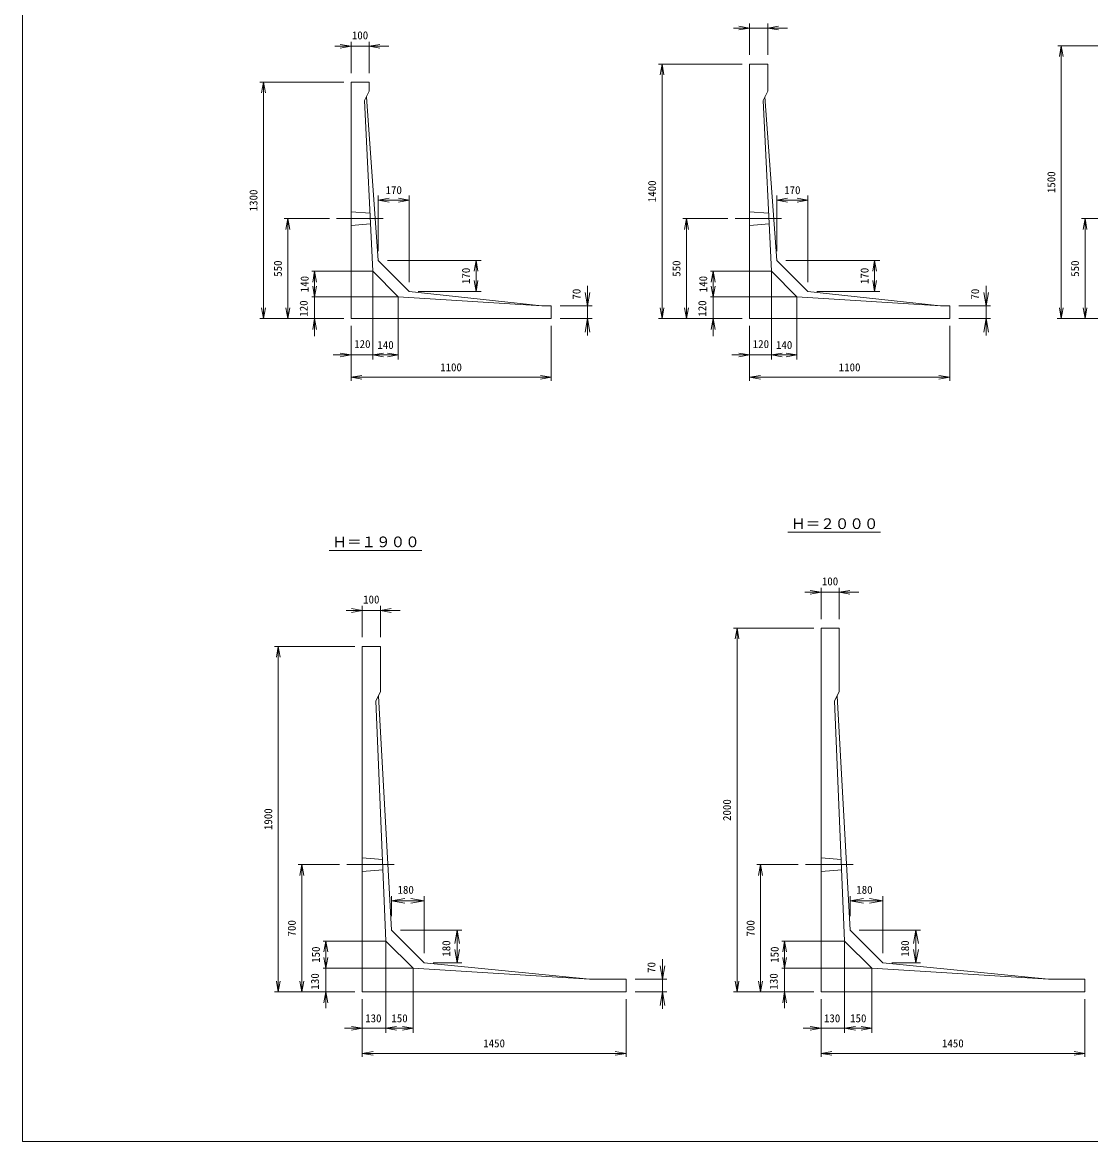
# Model space of a CAD drawing. Units: millimetres, scale not verified. Extents: x 7608 to 29127, y 3804 to 14804.
# Drawn here: x 7608 to 13481, y 3804 to 9958 of the extents above; entities that cross this region are included whole.
import ezdxf
from ezdxf.enums import TextEntityAlignment as Align

# ---------------------------------------------------------------- set-up
doc = ezdxf.new("R2010")
doc.units = ezdxf.units.MM
doc.layers.add('1', color=4, linetype='Continuous', lineweight=18)
doc.styles.add('ＭＳ ゴシック-5.0-0.0', font='')
doc.styles.get('ＭＳ ゴシック-5.0-0.0').set_extended_font_data('ＭＳ ゴシック-5.0-0.0')

msp = doc.modelspace()

# ---------------------------------------------------------------- linework, layer by layer
at = {"layer": '1'}
for p, q in [((7607.91, 3804.343), (7607.91, 14804.343)), ((11606.01, 9927.205), (11516.961, 9927.205)), ((11606.01, 9927.205), (11546.922, 9937.624)), ((11606.01, 9927.205), (11546.922, 9916.787)), ((11606.01, 9779.62), (11606.01, 9952.205)), ((11606.01, 9927.205), (11706.01, 9927.205)), ((11706.01, 9779.62), (11706.01, 9952.205)), ((11706.01, 9927.205), (11765.099, 9937.624)), ((11706.01, 9927.205), (11813.657, 9927.205)), ((11706.01, 9927.205), (11765.099, 9916.787)), ((9414.663, 9679.62), (9414.663, 9852.205)), ((9514.663, 9679.62), (9514.663, 9852.205)), ((9414.663, 9827.205), (9325.613, 9827.205)), ((9414.663, 9827.205), (9355.574, 9837.624)), ((9414.663, 9827.205), (9355.574, 9816.787)), ((9414.663, 9827.205), (9514.663, 9827.205)), ((9514.663, 9827.205), (9573.751, 9837.624)), ((9514.663, 9827.205), (9622.31, 9827.205)), ((9514.663, 9827.205), (9573.751, 9816.787)), ((13299.908, 9829.62), (13757.357, 9829.62)), ((13319.908, 9829.62), (13309.489, 9770.532)), ((13319.908, 9829.62), (13330.327, 9770.532)), ((13319.908, 8329.62), (13319.908, 9829.62)), ((11104.917, 9729.62), (11566.01, 9729.62)), ((11124.917, 9729.62), (11114.498, 9670.532)), ((11124.917, 9729.62), (11135.336, 9670.532)), ((11124.917, 9729.62), (11124.917, 8329.62)), ((8913.57, 9629.62), (9374.663, 9629.62)), ((8933.57, 9629.62), (8923.151, 9570.532)), ((8933.57, 9629.62), (8943.988, 9570.532)), ((8933.57, 8329.62), (8933.57, 9629.62)), ((9564.663, 8699.62), (9564.663, 9007.45)), ((9564.663, 8980.96), (9623.751, 8991.379)), ((9734.663, 8980.96), (9675.574, 8991.379)), ((9734.663, 8529.62), (9734.663, 9007.45)), ((11756.01, 8699.62), (11756.01, 9007.45)), ((11756.01, 8980.96), (11815.099, 8991.379)), ((11926.01, 8980.96), (11866.922, 8991.379)), ((11926.01, 8529.62), (11926.01, 9007.45)), ((9564.663, 8980.96), (9623.751, 8970.541)), ((9564.663, 8980.96), (9734.663, 8980.96)), ((9734.663, 8980.96), (9675.574, 8970.541)), ((11756.01, 8980.96), (11815.099, 8970.541)), ((11756.01, 8980.96), (11926.01, 8980.96)), ((11926.01, 8980.96), (11866.922, 8970.541)), ((9047.622, 8879.62), (9295.726, 8879.62)), ((9067.622, 8879.62), (9057.203, 8820.532)), ((9067.622, 8879.62), (9078.04, 8820.532)), ((9067.622, 8879.62), (9067.622, 8329.62)), ((9335.726, 8879.62), (9590.916, 8879.62)), ((11238.969, 8879.62), (11487.073, 8879.62)), ((11258.969, 8879.62), (11248.55, 8820.532)), ((11258.969, 8879.62), (11269.388, 8820.532)), ((11258.969, 8879.62), (11258.969, 8329.62)), ((11527.073, 8879.62), (11782.263, 8879.62)), ((13430.316, 8879.62), (13678.42, 8879.62)), ((13450.316, 8879.62), (13439.897, 8820.532)), ((13450.316, 8879.62), (13460.735, 8820.532)), ((13450.316, 8879.62), (13450.316, 8329.62)), ((9614.663, 8649.62), (10130.887, 8649.62)), ((10101.835, 8649.62), (10091.416, 8590.532)), ((10101.835, 8649.62), (10112.254, 8590.532)), ((10101.835, 8479.62), (10101.835, 8649.62)), ((11806.01, 8649.62), (12322.234, 8649.62)), ((12293.182, 8649.62), (12282.764, 8590.532)), ((12293.182, 8649.62), (12303.601, 8590.532)), ((12293.182, 8479.62), (12293.182, 8649.62)), ((9199.663, 8589.62), (9534.663, 8589.62)), ((9214.663, 8589.62), (9204.244, 8530.532)), ((9214.663, 8589.62), (9225.082, 8530.532)), ((9214.663, 8589.62), (9214.663, 8449.62)), ((9534.663, 8104.62), (9534.663, 8589.62)), ((11391.01, 8589.62), (11726.01, 8589.62)), ((11406.01, 8589.62), (11395.591, 8530.532)), ((11406.01, 8589.62), (11416.429, 8530.532)), ((11406.01, 8589.62), (11406.01, 8449.62)), ((11726.01, 8104.62), (11726.01, 8589.62)), ((9214.663, 8449.62), (9204.244, 8508.709)), ((9214.663, 8449.62), (9225.082, 8508.709)), ((10101.835, 8479.62), (10091.416, 8538.709)), ((10101.835, 8479.62), (10112.254, 8538.709)), ((10714.663, 8399.62), (10714.663, 8509.187)), ((11406.01, 8449.62), (11395.591, 8508.709)), ((11406.01, 8449.62), (11416.429, 8508.709)), ((12293.182, 8479.62), (12282.764, 8538.709)), ((12293.182, 8479.62), (12303.601, 8538.709)), ((12906.01, 8399.62), (12906.01, 8509.187)), ((9199.663, 8449.62), (9674.663, 8449.62)), ((9214.663, 8449.62), (9214.663, 8329.62)), ((9674.663, 8104.62), (9674.663, 8449.62)), ((9784.663, 8479.62), (10130.887, 8479.62)), ((10714.663, 8399.62), (10701.639, 8473.481)), ((10714.663, 8399.62), (10727.686, 8473.481)), ((11391.01, 8449.62), (11866.01, 8449.62)), ((11406.01, 8449.62), (11406.01, 8329.62)), ((11866.01, 8104.62), (11866.01, 8449.62)), ((11976.01, 8479.62), (12322.234, 8479.62)), ((12906.01, 8399.62), (12892.987, 8473.481)), ((12906.01, 8399.62), (12919.034, 8473.481)), ((8933.57, 8329.62), (8923.151, 8388.709)), ((8933.57, 8329.62), (8943.988, 8388.709)), ((9067.622, 8329.62), (9057.203, 8388.709)), ((9067.622, 8329.62), (9078.04, 8388.709)), ((10564.663, 8399.62), (10739.663, 8399.62)), ((10714.663, 8399.62), (10714.663, 8329.62)), ((11124.917, 8329.62), (11114.498, 8388.709)), ((11124.917, 8329.62), (11135.336, 8388.709)), ((11258.969, 8329.62), (11248.55, 8388.709)), ((11258.969, 8329.62), (11269.388, 8388.709)), ((12756.01, 8399.62), (12931.01, 8399.62)), ((12906.01, 8399.62), (12906.01, 8329.62)), ((13319.908, 8329.62), (13309.489, 8388.709)), ((13319.908, 8329.62), (13330.327, 8388.709)), ((13450.316, 8329.62), (13439.897, 8388.709)), ((13450.316, 8329.62), (13460.735, 8388.709)), ((8913.57, 8329.62), (9374.663, 8329.62)), ((9214.663, 8329.62), (9204.244, 8270.532)), ((9214.663, 8329.62), (9214.663, 8233.13)), ((9214.663, 8329.62), (9225.082, 8270.532)), ((10564.663, 8329.62), (10739.663, 8329.62)), ((10714.663, 8329.62), (10701.639, 8255.76)), ((10714.663, 8329.62), (10714.663, 8236.713)), ((10714.663, 8329.62), (10727.686, 8255.76)), ((11104.917, 8329.62), (11566.01, 8329.62)), ((11406.01, 8329.62), (11395.591, 8270.532)), ((11406.01, 8329.62), (11406.01, 8233.13)), ((11406.01, 8329.62), (11416.429, 8270.532)), ((12756.01, 8329.62), (12931.01, 8329.62)), ((12906.01, 8329.62), (12892.987, 8255.76)), ((12906.01, 8329.62), (12906.01, 8236.713)), ((12906.01, 8329.62), (12919.034, 8255.76)), ((13296.264, 8329.62), (13757.357, 8329.62)), ((9414.663, 7986.85), (9414.663, 8289.62)), ((10514.663, 7986.85), (10514.663, 8289.62)), ((11606.01, 7986.85), (11606.01, 8289.62)), ((12706.01, 7986.85), (12706.01, 8289.62)), ((9414.663, 8129.62), (9317.014, 8129.62)), ((9414.663, 8129.62), (9355.574, 8140.039)), ((9414.663, 8129.62), (9355.574, 8119.201)), ((9414.663, 8129.62), (9534.663, 8129.62)), ((9534.663, 8129.62), (9593.751, 8140.039)), ((9534.663, 8129.62), (9593.751, 8119.201)), ((9534.663, 8129.62), (9674.663, 8129.62)), ((9674.663, 8129.62), (9615.574, 8140.039)), ((9674.663, 8129.62), (9615.574, 8119.201)), ((11606.01, 8129.62), (11508.361, 8129.62)), ((11606.01, 8129.62), (11546.922, 8140.039)), ((11606.01, 8129.62), (11546.922, 8119.201)), ((11606.01, 8129.62), (11726.01, 8129.62)), ((11726.01, 8129.62), (11785.099, 8140.039)), ((11726.01, 8129.62), (11785.099, 8119.201)), ((11726.01, 8129.62), (11866.01, 8129.62)), ((11866.01, 8129.62), (11806.922, 8140.039)), ((11866.01, 8129.62), (11806.922, 8119.201)), ((9414.663, 8006.85), (9473.751, 8017.268)), ((9414.663, 8006.85), (9473.751, 7996.431)), ((9414.663, 8006.85), (10514.663, 8006.85)), ((10514.663, 8006.85), (10455.574, 8017.268)), ((10514.663, 8006.85), (10455.574, 7996.431)), ((11606.01, 8006.85), (11665.099, 8017.268)), ((11606.01, 8006.85), (11665.099, 7996.431)), ((11606.01, 8006.85), (12706.01, 8006.85)), ((12706.01, 8006.85), (12646.922, 8017.268)), ((12706.01, 8006.85), (12646.922, 7996.431)), ((11998.718, 6824.95), (11939.63, 6835.369)), ((11998.718, 6677.365), (11998.718, 6849.95)), ((12098.718, 6677.365), (12098.718, 6849.95)), ((12098.718, 6824.95), (12157.806, 6835.369)), ((11998.718, 6824.95), (11909.668, 6824.95)), ((11998.718, 6824.95), (11939.63, 6814.531)), ((11998.718, 6824.95), (12098.718, 6824.95)), ((12098.718, 6824.95), (12206.365, 6824.95)), ((12098.718, 6824.95), (12157.806, 6814.531)), ((9476.554, 6724.95), (9387.504, 6724.95)), ((9476.554, 6724.95), (9417.465, 6735.369)), ((9476.554, 6724.95), (9417.465, 6714.531)), ((9476.554, 6577.365), (9476.554, 6749.95)), ((9476.554, 6724.95), (9576.554, 6724.95)), ((9576.554, 6577.365), (9576.554, 6749.95)), ((9576.554, 6724.95), (9635.642, 6735.369)), ((9576.554, 6724.95), (9684.201, 6724.95)), ((9576.554, 6724.95), (9635.642, 6714.531)), ((11516.807, 6627.365), (11958.718, 6627.365)), ((11536.807, 6627.365), (11526.389, 6568.277)), ((11536.807, 6627.365), (11547.226, 6568.277)), ((11536.807, 4627.365), (11536.807, 6627.365)), ((8994.643, 6527.365), (9436.554, 6527.365)), ((9014.643, 6527.365), (9004.224, 6468.277)), ((9014.643, 6527.365), (9025.062, 6468.277)), ((9014.643, 4627.365), (9014.643, 6527.365)), ((9551.554, 6227.365), (9606.554, 4907.365)), ((12073.718, 6227.365), (12128.718, 4907.365)), ((9476.554, 5364.865), (9587.854, 5356.149)), ((11998.718, 5364.865), (12110.019, 5356.149)), ((9124.073, 5327.365), (9351.742, 5327.365)), ((9144.073, 5327.365), (9133.654, 5268.277)), ((9144.073, 5327.365), (9154.492, 5268.277)), ((9144.073, 4627.365), (9144.073, 5327.365)), ((9391.742, 5327.365), (9652.807, 5327.365)), ((9476.554, 5289.865), (9590.245, 5298.768)), ((11646.237, 5327.365), (11873.906, 5327.365)), ((11666.237, 5327.365), (11655.818, 5268.277)), ((11666.237, 5327.365), (11676.656, 5268.277)), ((11666.237, 4627.365), (11666.237, 5327.365)), ((11913.906, 5327.365), (12174.971, 5327.365)), ((11998.718, 5289.865), (12112.41, 5298.768)), ((9636.554, 5044.754), (9636.554, 5153.87)), ((9636.554, 5128.87), (9710.414, 5141.894)), ((9636.554, 5128.87), (9710.414, 5115.846)), ((9636.554, 5128.87), (9816.554, 5128.87)), ((9816.554, 5128.87), (9742.693, 5141.894)), ((9816.554, 5128.87), (9742.693, 5115.846)), ((9816.554, 5153.87), (9816.554, 4840.832)), ((12158.718, 5044.754), (12158.718, 5153.87)), ((12158.718, 5128.87), (12232.579, 5141.894)), ((12158.718, 5128.87), (12232.579, 5115.846)), ((12158.718, 5128.87), (12338.718, 5128.87)), ((12338.718, 5128.87), (12264.857, 5141.894)), ((12338.718, 5128.87), (12264.857, 5115.846)), ((12338.718, 5153.87), (12338.718, 4840.832)), ((9686.554, 4967.365), (10023.582, 4967.365)), ((9998.582, 4967.365), (9985.559, 4893.505)), ((9998.582, 4967.365), (10011.606, 4893.505)), ((9998.582, 4967.365), (9998.582, 4787.365)), ((12208.718, 4967.365), (12545.746, 4967.365)), ((12520.746, 4967.365), (12507.723, 4893.505)), ((12520.746, 4967.365), (12533.77, 4893.505)), ((12520.746, 4967.365), (12520.746, 4787.365)), ((9261.554, 4907.365), (9606.554, 4907.365)), ((9276.554, 4907.365), (9266.135, 4848.277)), ((9276.554, 4907.365), (9286.972, 4848.277)), ((9276.554, 4907.365), (9276.554, 4757.365)), ((9606.554, 4402.365), (9606.554, 4907.365)), ((9606.554, 4907.365), (9756.554, 4757.365)), ((11783.718, 4907.365), (12128.718, 4907.365)), ((11798.718, 4907.365), (11788.299, 4848.277)), ((11798.718, 4907.365), (11809.137, 4848.277)), ((11798.718, 4907.365), (11798.718, 4757.365)), ((12128.718, 4402.365), (12128.718, 4907.365)), ((12128.718, 4907.365), (12278.718, 4757.365)), ((9276.554, 4757.365), (9266.135, 4816.454)), ((9276.554, 4757.365), (9286.972, 4816.454)), ((9998.582, 4787.365), (9985.559, 4861.226)), ((9998.582, 4787.365), (10011.606, 4861.226)), ((11126.554, 4697.365), (11126.554, 4806.932)), ((11798.718, 4757.365), (11788.299, 4816.454)), ((11798.718, 4757.365), (11809.137, 4816.454)), ((12520.746, 4787.365), (12507.723, 4861.226)), ((12520.746, 4787.365), (12533.77, 4861.226)), ((9261.554, 4757.365), (9756.554, 4757.365)), ((9276.554, 4757.365), (9276.554, 4627.365)), ((9756.554, 4402.365), (9756.554, 4757.365)), ((9756.554, 4757.365), (10726.554, 4697.365)), ((9866.554, 4787.365), (10023.582, 4787.365)), ((11126.554, 4697.365), (11113.53, 4771.226)), ((11126.554, 4697.365), (11139.577, 4771.226)), ((11783.718, 4757.365), (12278.718, 4757.365)), ((11798.718, 4757.365), (11798.718, 4627.365)), ((12278.718, 4402.365), (12278.718, 4757.365)), ((12278.718, 4757.365), (13248.718, 4697.365)), ((12388.718, 4787.365), (12545.746, 4787.365)), ((9014.643, 4627.365), (9004.224, 4686.454)), ((9014.643, 4627.365), (9025.062, 4686.454)), ((9144.073, 4627.365), (9133.654, 4686.454)), ((9144.073, 4627.365), (9154.492, 4686.454)), ((10976.554, 4697.365), (11151.554, 4697.365)), ((11126.554, 4697.365), (11126.554, 4627.365)), ((11536.807, 4627.365), (11526.389, 4686.454)), ((11536.807, 4627.365), (11547.226, 4686.454)), ((11666.237, 4627.365), (11655.818, 4686.454)), ((11666.237, 4627.365), (11676.656, 4686.454)), ((8994.643, 4627.365), (9436.554, 4627.365)), ((9276.554, 4627.365), (9266.135, 4568.277)), ((9276.554, 4627.365), (9276.554, 4537.238)), ((9276.554, 4627.365), (9286.972, 4568.277)), ((10976.554, 4627.365), (11151.554, 4627.365)), ((11126.554, 4627.365), (11113.53, 4553.505)), ((11126.554, 4627.365), (11126.554, 4534.458)), ((11126.554, 4627.365), (11139.577, 4553.505)), ((11516.807, 4627.365), (11958.718, 4627.365)), ((11798.718, 4627.365), (11788.299, 4568.277)), ((11798.718, 4627.365), (11798.718, 4537.238)), ((11798.718, 4627.365), (11809.137, 4568.277)), ((9476.554, 4269.608), (9476.554, 4587.365)), ((10926.554, 4269.608), (10926.554, 4587.365)), ((11998.718, 4269.608), (11998.718, 4587.365)), ((13448.718, 4269.608), (13448.718, 4587.365)), ((9476.554, 4427.365), (9417.465, 4437.784)), ((9606.554, 4427.365), (9665.642, 4437.784)), ((9756.554, 4427.365), (9697.465, 4437.784)), ((11998.718, 4427.365), (11939.63, 4437.784)), ((12128.718, 4427.365), (12187.806, 4437.784)), ((12278.718, 4427.365), (12219.63, 4437.784)), ((9476.554, 4427.365), (9378.616, 4427.365)), ((9476.554, 4427.365), (9417.465, 4416.946)), ((9476.554, 4427.365), (9606.554, 4427.365)), ((9606.554, 4427.365), (9665.642, 4416.946)), ((9606.554, 4427.365), (9756.554, 4427.365)), ((9756.554, 4427.365), (9697.465, 4416.946)), ((11998.718, 4427.365), (11900.78, 4427.365)), ((11998.718, 4427.365), (11939.63, 4416.946)), ((11998.718, 4427.365), (12128.718, 4427.365)), ((12128.718, 4427.365), (12187.806, 4416.946)), ((12128.718, 4427.365), (12278.718, 4427.365)), ((12278.718, 4427.365), (12219.63, 4416.946)), ((9476.554, 4289.608), (9535.642, 4300.027)), ((9476.554, 4289.608), (9535.642, 4279.189)), ((9476.554, 4289.608), (10926.554, 4289.608)), ((10926.554, 4289.608), (10867.465, 4300.027)), ((10926.554, 4289.608), (10867.465, 4279.189)), ((11998.718, 4289.608), (12057.806, 4300.027)), ((11998.718, 4289.608), (12057.806, 4279.189)), ((11998.718, 4289.608), (13448.718, 4289.608)), ((13448.718, 4289.608), (13389.63, 4300.027)), ((13448.718, 4289.608), (13389.63, 4279.189)), ((23607.91, 3804.343), (7607.91, 3804.343))]:
    msp.add_line(p, q, dxfattribs=at)
at = {"layer": '1', "color": 2}
for p, q in [((11606.01, 8329.62), (11606.01, 9729.62)), ((11606.01, 9729.62), (11706.01, 9729.62)), ((11706.01, 9579.62), (11706.01, 9729.62)), ((9414.663, 9629.62), (9514.663, 9629.62)), ((9414.663, 8329.62), (9414.663, 9629.62)), ((9514.663, 9579.62), (9514.663, 9629.62)), ((9514.663, 9579.62), (9489.663, 9529.62)), ((9564.663, 8649.62), (9499.278, 9548.85)), ((11706.01, 9579.62), (11681.01, 9529.62)), ((11756.01, 8649.62), (11690.625, 9548.85)), ((9489.663, 9529.62), (9534.663, 8589.62)), ((11681.01, 9529.62), (11726.01, 8589.62)), ((9414.663, 8917.12), (9519.377, 8908.92)), ((11606.01, 8917.12), (11710.725, 8908.92)), ((9414.663, 8842.12), (9522.172, 8850.539)), ((11606.01, 8842.12), (11713.519, 8850.539)), ((9564.663, 8649.62), (9734.663, 8479.62)), ((11756.01, 8649.62), (11926.01, 8479.62)), ((9534.663, 8589.62), (9674.663, 8449.62)), ((11726.01, 8589.62), (11866.01, 8449.62)), ((9674.663, 8449.62), (10464.663, 8399.62)), ((9734.663, 8479.62), (10464.663, 8399.62)), ((11866.01, 8449.62), (12656.01, 8399.62)), ((11926.01, 8479.62), (12656.01, 8399.62)), ((10464.663, 8399.62), (10514.663, 8399.62)), ((10514.663, 8329.62), (10514.663, 8399.62)), ((12656.01, 8399.62), (12706.01, 8399.62)), ((12706.01, 8329.62), (12706.01, 8399.62)), ((9414.663, 8329.62), (10514.663, 8329.62)), ((11606.01, 8329.62), (12706.01, 8329.62)), ((11816.947, 7155.139), (12325.509, 7155.139)), ((9294.782, 7055.139), (9803.345, 7055.139)), ((11998.718, 4627.365), (11998.718, 6627.365)), ((11998.718, 6627.365), (12098.718, 6627.365)), ((12098.718, 6277.365), (12098.718, 6627.365)), ((9476.554, 6527.365), (9576.554, 6527.365)), ((9476.554, 4627.365), (9476.554, 6527.365)), ((9576.554, 6277.365), (9576.554, 6527.365)), ((9576.554, 6277.365), (9551.554, 6227.365)), ((12098.718, 6277.365), (12073.718, 6227.365)), ((9636.554, 4967.365), (9565.214, 6254.686)), ((12158.718, 4967.365), (12087.378, 6254.686)), ((9636.554, 4967.365), (9816.554, 4787.365)), ((12158.718, 4967.365), (12338.718, 4787.365)), ((9816.554, 4787.365), (10726.554, 4697.365)), ((12338.718, 4787.365), (13248.718, 4697.365)), ((10726.554, 4697.365), (10926.554, 4697.365)), ((10926.554, 4627.365), (10926.554, 4697.365)), ((13248.718, 4697.365), (13448.718, 4697.365)), ((13448.718, 4627.365), (13448.718, 4697.365)), ((9476.554, 4627.365), (10926.554, 4627.365)), ((11998.718, 4627.365), (13448.718, 4627.365))]:
    msp.add_line(p, q, dxfattribs=at)

# ---------------------------------------------------------------- texts
at = {"layer": '1', "color": 7, "style": 'ＭＳ ゴシック-5.0-0.0'}
for s, height, p in [('100', 43.99, (9419.316, 9852.217)), ('170', 43.99, (9604.663, 9000.96)), ('170', 43.99, (11796.01, 9000.96)), ('120', 43.99, (9432.097, 8154.623)), ('140', 43.99, (9559.663, 8149.62)), ('120', 43.99, (11623.444, 8154.623)), ('140', 43.99, (11751.01, 8149.62)), ('1100', 43.99, (9904.663, 8026.85)), ('1100', 43.99, (12096.01, 8026.85)), ('Ｈ＝２０００', 58.65, (11834.569, 7155.139)), ('Ｈ＝１９００', 58.65, (9312.405, 7055.139)), ('100', 43.99, (12003.371, 6849.962)), ('100', 43.99, (9481.207, 6749.962)), ('180', 43.99, (9670.301, 5153.88)), ('180', 43.99, (12192.465, 5153.88)), ('130', 43.99, (9492.64, 4447.365)), ('150', 43.99, (9636.554, 4447.365)), ('130', 43.99, (12014.804, 4447.365)), ('150', 43.99, (12158.718, 4447.365)), ('1450', 43.99, (10141.554, 4309.608)), ('1450', 43.99, (12663.718, 4309.608))]:
    msp.add_text(s, height=height, dxfattribs=at).set_placement(p, align=Align.BOTTOM_LEFT)
for s, p in [('1500', (13299.908, 9019.62)), ('1400', (11104.917, 8969.62)), ('1300', (8913.57, 8919.62)), ('550', (9047.622, 8559.62)), ('550', (11238.969, 8559.62)), ('550', (13430.316, 8559.62)), ('140', (9194.663, 8474.62)), ('170', (10081.835, 8519.62)), ('140', (11386.01, 8474.62)), ('170', (12273.182, 8519.62)), ('70', (10689.68, 8434.198)), ('70', (12881.027, 8434.198)), ('120', (9189.662, 8339.993)), ('120', (11381.01, 8339.993)), ('2000', (11516.807, 5567.365)), ('1900', (8994.643, 5517.365)), ('700', (9124.073, 4932.365)), ('700', (11646.237, 4932.365)), ('150', (9256.554, 4787.365)), ('180', (9973.58, 4821.123)), ('150', (11778.718, 4787.365)), ('180', (12495.745, 4821.123)), ('70', (11101.567, 4731.945)), ('130', (9251.551, 4640.403)), ('130', (11773.715, 4640.403))]:
    msp.add_text(s, height=43.99, rotation=90, dxfattribs=at).set_placement(p, align=Align.BOTTOM_LEFT)

doc.saveas('drawing.dxf')
